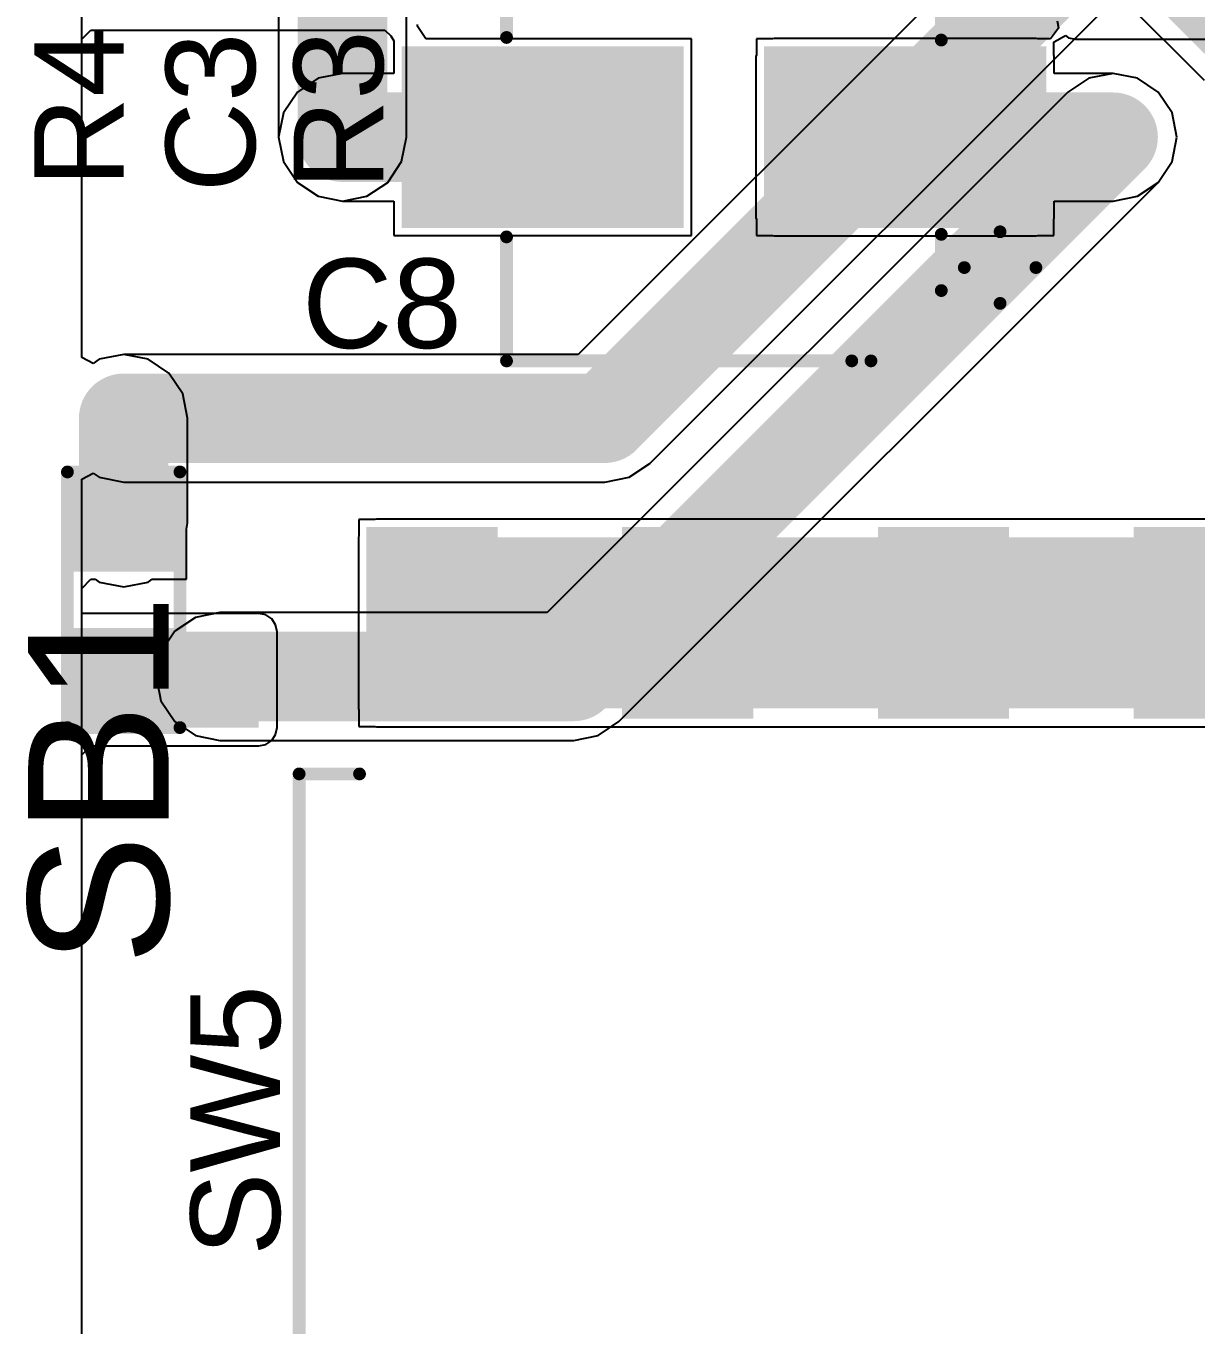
# Model space of a CAD drawing. Header units: millimetres. Extents: x -0.28 to 2.08, y -0.28 to 2.74.
# Drawn here: x -0.038 to 0.42, y 1.421 to 1.929 of the extents above; entities that cross this region are included whole.
import ezdxf

# ---------------------------------------------------------------- set-up
doc = ezdxf.new("R2010")
doc.units = ezdxf.units.MM
doc.header["$MEASUREMENT"] = 0
for name, color, linetype in [('BottomLayer', 5, 'Continuous'), ('TopLayer', 1, 'Continuous'), ('TopOverlay', 2, 'Continuous'), ('TopPaste', 8, 'Continuous'), ('TopSolder', 216, 'Continuous'), ('ViaHoleLayer', 16, 'Continuous')]:
    doc.layers.add(name, color=color, linetype=linetype)
doc.styles.add('Arial', font='arial.ttf', dxfattribs={"height": 0.2})

# ---------------------------------------------------------------- blocks, each defined once
blk = doc.blocks.new('DSIC05LS_P__12')
at = {"layer": 'TopLayer'}
for points in [[(-0.14960625, 0.22165355), (-0.14960625, 0.17834645), (-0.21653535, 0.17834645), (-0.21653535, 0.22165355)], [(0.21653545, 0.22165355), (0.21653545, 0.17834645), (0.14960635, 0.17834645), (0.14960635, 0.22165355)], [(-0.14960625, 0.12165355), (-0.14960625, 0.07834645), (-0.21653535, 0.07834645), (-0.21653535, 0.12165355)], [(0.21653545, 0.12165355), (0.21653545, 0.07834645), (0.14960635, 0.07834645), (0.14960635, 0.12165355)], [(-0.14960625, 0.02165355), (-0.14960625, -0.02165355), (-0.21653535, -0.02165355), (-0.21653535, 0.02165355)], [(0.21653545, 0.02165355), (0.21653545, -0.02165355), (0.14960635, -0.02165355), (0.14960635, 0.02165355)], [(-0.14960625, -0.07834645), (-0.14960625, -0.12165355), (-0.21653535, -0.12165355), (-0.21653535, -0.07834645)], [(0.21653545, -0.07834645), (0.21653545, -0.12165355), (0.14960635, -0.12165355), (0.14960635, -0.07834645)], [(-0.14960625, -0.17834645), (-0.14960625, -0.22165355), (-0.21653535, -0.22165355), (-0.21653535, -0.17834645)], [(0.21653545, -0.17834645), (0.21653545, -0.22165355), (0.14960635, -0.22165355), (0.14960635, -0.17834645)]]:
    blk.add_hatch(color=1, dxfattribs=at).paths.add_polyline_path(points)
at = {"layer": 'TopOverlay'}
blk.add_hatch(color=2, dxfattribs=at).paths.add_polyline_path([(-0.1439899, 0.1780001), (-0.1269899, 0.1780001), (-0.1269899, 0.2190001), (-0.1439899, 0.2190001)])
at = {"layer": 'TopPaste'}
for points in [[(-0.14960625, 0.22165355), (-0.14960625, 0.17834645), (-0.21653535, 0.17834645), (-0.21653535, 0.22165355)], [(0.21653545, 0.22165355), (0.21653545, 0.17834645), (0.14960635, 0.17834645), (0.14960635, 0.22165355)], [(-0.14960625, 0.12165355), (-0.14960625, 0.07834645), (-0.21653535, 0.07834645), (-0.21653535, 0.12165355)], [(0.21653545, 0.12165355), (0.21653545, 0.07834645), (0.14960635, 0.07834645), (0.14960635, 0.12165355)], [(-0.14960625, 0.02165355), (-0.14960625, -0.02165355), (-0.21653535, -0.02165355), (-0.21653535, 0.02165355)], [(0.21653545, 0.02165355), (0.21653545, -0.02165355), (0.14960635, -0.02165355), (0.14960635, 0.02165355)], [(-0.14960625, -0.07834645), (-0.14960625, -0.12165355), (-0.21653535, -0.12165355), (-0.21653535, -0.07834645)], [(0.21653545, -0.07834645), (0.21653545, -0.12165355), (0.14960635, -0.12165355), (0.14960635, -0.07834645)], [(-0.14960625, -0.17834645), (-0.14960625, -0.22165355), (-0.21653535, -0.22165355), (-0.21653535, -0.17834645)], [(0.21653545, -0.17834645), (0.21653545, -0.22165355), (0.14960635, -0.22165355), (0.14960635, -0.17834645)]]:
    blk.add_hatch(color=8, dxfattribs=at).paths.add_polyline_path(points)
at = {"layer": 'TopSolder'}
for points in [[(-0.14560625, 0.22565355), (-0.14560625, 0.17434645), (-0.22053535, 0.17434645), (-0.22053535, 0.22565355)], [(0.22053545, 0.22565355), (0.22053545, 0.17434645), (0.14560635, 0.17434645), (0.14560635, 0.22565355)], [(-0.14560625, 0.12565355), (-0.14560625, 0.07434645), (-0.22053535, 0.07434645), (-0.22053535, 0.12565355)], [(0.22053545, 0.12565355), (0.22053545, 0.07434645), (0.14560635, 0.07434645), (0.14560635, 0.12565355)], [(-0.14560625, 0.02565355), (-0.14560625, -0.02565355), (-0.22053535, -0.02565355), (-0.22053535, 0.02565355)], [(0.22053545, 0.02565355), (0.22053545, -0.02565355), (0.14560635, -0.02565355), (0.14560635, 0.02565355)], [(-0.14560625, -0.07434645), (-0.14560625, -0.12565355), (-0.22053535, -0.12565355), (-0.22053535, -0.07434645)], [(0.22053545, -0.07434645), (0.22053545, -0.12565355), (0.14560635, -0.12565355), (0.14560635, -0.07434645)], [(-0.14560625, -0.17434645), (-0.14560625, -0.22565355), (-0.22053535, -0.22565355), (-0.22053535, -0.17434645)], [(0.22053545, -0.17434645), (0.22053545, -0.22565355), (0.14560635, -0.22565355), (0.14560635, -0.17434645)]]:
    blk.add_hatch(color=216, dxfattribs=at).paths.add_polyline_path(points)
at = {"layer": 'TopOverlay', "const_width": 0.005}
for points in [[(0.1200787, 0.2519685), (-0.1240158, 0.2519685)], [(-0.1240158, 0.2283465), (-0.1240158, 0.2519685)], [(0.1200788, 0.2283465), (0.1200788, 0.2519685)], [(-0.228378, 0.1991575), (-0.228378, 0.2091575)], [(-0.223378, 0.2041575), (-0.228378, 0.2091575)], [(-0.228378, 0.1991575), (-0.223378, 0.2041575)], [(-0.1240158, -0.2519685), (-0.1240158, -0.2283465)], [(0.1200788, -0.2519685), (0.1200788, -0.2283465)], [(0.1200787, -0.2519685), (-0.1240158, -0.2519685)]]:
    blk.add_lwpolyline(points, dxfattribs=at)
at = {"layer": 'TopOverlay', "const_width": 0.0025}
for points in [[(-0.1252658, 0.2519685, 1), (-0.1227658, 0.2519685, 1)], [(-0.1252658, 0.2519685, 1), (-0.1227658, 0.2519685, 1)], [(0.1188287, 0.2519685, 1), (0.1213287, 0.2519685, 1)], [(0.1188288, 0.2519685, 1), (0.1213288, 0.2519685, 1)], [(-0.1252658, 0.2283465, 1), (-0.1227658, 0.2283465, 1)], [(0.1188288, 0.2283465, 1), (0.1213288, 0.2283465, 1)], [(-0.229628, 0.2091575, 1), (-0.227128, 0.2091575, 1)], [(-0.229628, 0.2091575, 1), (-0.227128, 0.2091575, 1)], [(-0.224628, 0.2041575, 1), (-0.222128, 0.2041575, 1)], [(-0.224628, 0.2041575, 1), (-0.222128, 0.2041575, 1)], [(-0.229628, 0.1991575, 1), (-0.227128, 0.1991575, 1)], [(-0.229628, 0.1991575, 1), (-0.227128, 0.1991575, 1)], [(-0.1252658, -0.2283465, 1), (-0.1227658, -0.2283465, 1)], [(0.1188288, -0.2283465, 1), (0.1213288, -0.2283465, 1)], [(-0.1252658, -0.2519685, 1), (-0.1227658, -0.2519685, 1)], [(-0.1252658, -0.2519685, 1), (-0.1227658, -0.2519685, 1)], [(0.1188287, -0.2519685, 1), (0.1213287, -0.2519685, 1)], [(0.1188288, -0.2519685, 1), (0.1213288, -0.2519685, 1)]]:
    blk.add_lwpolyline(points, format="xyb", close=True, dxfattribs=at)
blk = doc.blocks.new('S______B______18')
at = {"layer": 'TopLayer'}
for points in [[(-0.045, -0.0175), (-0.045, 0.0175), (-0.015, 0.0175), (-0.015, -0.0175)], [(0.015, -0.0175), (0.015, 0.0175), (0.045, 0.0175), (0.045, -0.0175)]]:
    blk.add_hatch(color=1, dxfattribs=at).paths.add_polyline_path(points)
at = {"layer": 'TopPaste'}
for points in [[(-0.045, -0.0175), (-0.045, 0.0175), (-0.015, 0.0175), (-0.015, -0.0175)], [(0.015, -0.0175), (0.015, 0.0175), (0.045, 0.0175), (0.045, -0.0175)]]:
    blk.add_hatch(color=8, dxfattribs=at).paths.add_polyline_path(points)
at = {"layer": 'TopSolder'}
for points in [[(-0.049, -0.0215), (-0.049, 0.0215), (-0.011, 0.0215), (-0.011, -0.0215)], [(0.011, -0.0215), (0.011, 0.0215), (0.049, 0.0215), (0.049, -0.0215)]]:
    blk.add_hatch(color=216, dxfattribs=at).paths.add_polyline_path(points)
at = {"layer": 'TopOverlay', "const_width": 0.005}
for points in [[(-0.05, -0.022), (-0.05, 0.022)], [(0.05, 0.022), (-0.05, 0.022)], [(0.05, -0.022), (0.05, 0.022)], [(0.05, -0.022), (-0.05, -0.022)]]:
    blk.add_lwpolyline(points, dxfattribs=at)
at = {"layer": 'TopOverlay', "const_width": 0.0025}
for points in [[(-0.05125, 0.022, 1), (-0.04875, 0.022, 1)], [(-0.05125, 0.022, 1), (-0.04875, 0.022, 1)], [(0.04875, 0.022, 1), (0.05125, 0.022, 1)], [(0.04875, 0.022, 1), (0.05125, 0.022, 1)], [(-0.05125, -0.022, 1), (-0.04875, -0.022, 1)], [(-0.05125, -0.022, 1), (-0.04875, -0.022, 1)], [(0.04875, -0.022, 1), (0.05125, -0.022, 1)], [(0.04875, -0.022, 1), (0.05125, -0.022, 1)]]:
    blk.add_lwpolyline(points, format="xyb", close=True, dxfattribs=at)
blk = doc.blocks.new('RVT1E100M0405__104')
at = {"layer": 'TopLayer'}
for points in [[(-0.1220472, 0.03149605), (-0.019685, 0.03149605), (-0.019685, -0.03149605), (-0.1220472, -0.03149605)], [(0.0196851, 0.03149605), (0.1220473, 0.03149605), (0.1220473, -0.03149605), (0.0196851, -0.03149605)]]:
    blk.add_hatch(color=1, dxfattribs=at).paths.add_polyline_path(points)
at = {"layer": 'TopPaste'}
for points in [[(-0.1220472, 0.03149605), (-0.019685, 0.03149605), (-0.019685, -0.03149605), (-0.1220472, -0.03149605)], [(0.0196851, 0.03149605), (0.1220473, 0.03149605), (0.1220473, -0.03149605), (0.0196851, -0.03149605)]]:
    blk.add_hatch(color=8, dxfattribs=at).paths.add_polyline_path(points)
at = {"layer": 'TopSolder'}
for points in [[(-0.1260472, 0.03549605), (-0.015685, 0.03549605), (-0.015685, -0.03549605), (-0.1260472, -0.03549605)], [(0.0156851, 0.03549605), (0.1260473, 0.03549605), (0.1260473, -0.03549605), (0.0156851, -0.03549605)]]:
    blk.add_hatch(color=216, dxfattribs=at).paths.add_polyline_path(points)
at = {"layer": 'TopOverlay', "const_width": 0.005}
for points in [[(-0.0575, 0.0875), (-0.085, 0.06)], [(-0.05, 0.0875), (-0.0575, 0.0875)], [(0.085, 0.0875), (-0.05, 0.0875)], [(0.085, 0.0875), (0.085, 0.039)], [(-0.108, 0.065), (-0.108, 0.037)], [(-0.0849999, 0.038), (-0.085, 0.06)], [(-0.094, 0.051), (-0.122, 0.051)], [(-0.0849999, -0.038), (-0.085, -0.06)], [(0.085, -0.039), (0.085, -0.0875)], [(-0.0575, -0.0875), (-0.085, -0.06)], [(-0.05, -0.0875), (-0.0575, -0.0875)], [(0.085, -0.0875), (-0.05, -0.0875)]]:
    blk.add_lwpolyline(points, dxfattribs=at)
at = {"layer": 'TopOverlay', "const_width": 0.0025}
for points in [[(-0.05875, 0.0875, 1), (-0.05625, 0.0875, 1)], [(-0.05875, 0.0875, 1), (-0.05625, 0.0875, 1)], [(-0.05125, 0.0875, 1), (-0.04875, 0.0875, 1)], [(-0.05125, 0.0875, 1), (-0.04875, 0.0875, 1)], [(0.08375, 0.0875, 1), (0.08625, 0.0875, 1)], [(0.08375, 0.0875, 1), (0.08625, 0.0875, 1)], [(-0.10925, 0.065, 1), (-0.10675, 0.065, 1)], [(-0.08625, 0.06, 1), (-0.08375, 0.06, 1)], [(-0.08625, 0.06, 1), (-0.08375, 0.06, 1)], [(-0.12325, 0.051, 1), (-0.12075, 0.051, 1)], [(-0.09525, 0.051, 1), (-0.09275, 0.051, 1)], [(0.08375, 0.039, 1), (0.08625, 0.039, 1)], [(-0.10925, 0.037, 1), (-0.10675, 0.037, 1)], [(-0.0862499, 0.038, 1), (-0.0837499, 0.038, 1)], [(-0.0862499, -0.038, 1), (-0.0837499, -0.038, 1)], [(0.08375, -0.039, 1), (0.08625, -0.039, 1)], [(-0.08625, -0.06, 1), (-0.08375, -0.06, 1)], [(-0.08625, -0.06, 1), (-0.08375, -0.06, 1)], [(-0.05875, -0.0875, 1), (-0.05625, -0.0875, 1)], [(-0.05875, -0.0875, 1), (-0.05625, -0.0875, 1)], [(-0.05125, -0.0875, 1), (-0.04875, -0.0875, 1)], [(-0.05125, -0.0875, 1), (-0.04875, -0.0875, 1)], [(0.08375, -0.0875, 1), (0.08625, -0.0875, 1)], [(0.08375, -0.0875, 1), (0.08625, -0.0875, 1)]]:
    blk.add_lwpolyline(points, format="xyb", close=True, dxfattribs=at)

msp = doc.modelspace()

# ---------------------------------------------------------------- hatches: boundary and pattern name
at = {"layer": 'BottomLayer'}
h = msp.add_hatch(color=5, dxfattribs=at)
edge = h.paths.add_edge_path()
edge.add_arc((0.0859518, 1.8859374), 0.011811, 0, 360)
h = msp.add_hatch(color=5, dxfattribs=at)
edge = h.paths.add_edge_path()
edge.add_arc((0.3872742, 1.8859374), 0.011811, 0, 360)
h = msp.add_hatch(color=5, dxfattribs=at)
edge = h.paths.add_edge_path()
edge.add_arc((0.0003769, 1.776), 0.011811, 0, 360)
h = msp.add_hatch(color=5, dxfattribs=at)
edge = h.paths.add_edge_path()
edge.add_arc((0.038, 1.675), 0.011811, 0, 360)
at = {"layer": 'TopLayer'}
for points in [[(0.2547643, 1.8544493), (0.3571265, 1.8544493), (0.3571265, 1.9174415), (0.2547643, 1.9174415)], [(0.0992918, 1.6624808), (1.8239454, 1.6624808), (1.8239454, 1.72941), (0.0992918, 1.72941)], [(-0.0196231, 1.6550006), (0.0532043, 1.6550006), (0.0532043, 1.6924808), (-0.0196231, 1.6924808)]]:
    msp.add_hatch(color=1, dxfattribs=at).paths.add_polyline_path(points)
h = msp.add_hatch(color=1, dxfattribs=at)
edge = h.paths.add_edge_path()
edge.add_arc((0.0859518, 1.8859374), 0.011811, 0, 360)
h = msp.add_hatch(color=1, dxfattribs=at)
edge = h.paths.add_edge_path()
edge.add_arc((0.3872742, 1.8859374), 0.011811, 0, 360)
h = msp.add_hatch(color=1, dxfattribs=at)
edge = h.paths.add_edge_path()
edge.add_arc((0.0003769, 1.776), 0.011811, 0, 360)
h = msp.add_hatch(color=1, dxfattribs=at)
edge = h.paths.add_edge_path()
edge.add_arc((0.038, 1.675), 0.011811, 0, 360)
at = {"layer": 'ViaHoleLayer'}
h = msp.add_hatch(color=16, dxfattribs=at)
edge = h.paths.add_edge_path()
edge.add_arc((0.0859518, 1.8859374), 0.0059055, 0, 360)
h = msp.add_hatch(color=16, dxfattribs=at)
edge = h.paths.add_edge_path()
edge.add_arc((0.3872742, 1.8859374), 0.0059055, 0, 360)
h = msp.add_hatch(color=16, dxfattribs=at)
edge = h.paths.add_edge_path()
edge.add_arc((0.0003769, 1.776), 0.0059055, 0, 360)
h = msp.add_hatch(color=16, dxfattribs=at)
edge = h.paths.add_edge_path()
edge.add_arc((0.038, 1.675), 0.0059055, 0, 360)

# ---------------------------------------------------------------- linework, layer by layer
at = {"layer": 'BottomLayer'}
for p, q in [((0.0609718, 2.2433378), (0.0609718, 1.8859374)), ((0.1109318, 1.8859374), (0.1109318, 2.2329908)), ((-0.016008, 1.7998213), (-0.0160137, 2.173389)), ((0.3717972, 1.9946335), (0.1781438, 1.80098)), ((0.2061543, 1.7583365), (0.3894607, 1.9416428)), ((0.3894607, 1.9416428), (0.4228216, 1.9082819)), ((0.3872742, 1.9109173), (0.3777147, 1.9090159)), ((0.3968336, 1.9090159), (0.3872742, 1.9109173)), ((0.3777147, 1.9090159), (0.3696107, 1.9036009)), ((0.4049377, 1.9036009), (0.3968336, 1.9090159)), ((0.3696107, 1.9036009), (0.1659898, 1.69998)), ((0.4103527, 1.8954968), (0.4049377, 1.9036009)), ((0.4122541, 1.8859374), (0.4103527, 1.8954968)), ((0.0609718, 1.8859374), (0.0628733, 1.876378)), ((0.1090303, 1.876378), (0.1109318, 1.8859374)), ((0.4103527, 1.8763779), (0.4122541, 1.8859374)), ((0.0628733, 1.876378), (0.0682883, 1.8682739)), ((0.1036153, 1.8682739), (0.1090303, 1.876378)), ((0.4049377, 1.8682739), (0.4103527, 1.8763779)), ((0.0682883, 1.8682739), (0.0763924, 1.8628589)), ((0.0955112, 1.8628589), (0.1036153, 1.8682739)), ((0.1940003, 1.6573365), (0.4049377, 1.8682739)), ((0.0763924, 1.8628589), (0.0859518, 1.8609574)), ((0.0859518, 1.8609574), (0.0955112, 1.8628589)), ((-0.0115983, 1.7974643), (-0.016008, 1.7998213)), ((-0.0091825, 1.7990785), (-0.0115983, 1.7974643)), ((0.0003769, 1.80098), (-0.0091825, 1.7990785)), ((0.1781438, 1.80098), (0.0003769, 1.80098)), ((0.1980502, 1.7529215), (0.2061543, 1.7583365)), ((-0.0160072, 1.7521782), (-0.0115976, 1.7545352)), ((-0.0115976, 1.7545352), (-0.0091825, 1.7529215)), ((-0.0159812, 0.0611346), (-0.0160072, 1.7521782)), ((-0.0091825, 1.7529215), (0.0003769, 1.75102)), ((0.0003769, 1.75102), (0.1884908, 1.75102)), ((0.1884908, 1.75102), (0.1980502, 1.7529215)), ((0.0284406, 1.6980785), (0.0203365, 1.6926635)), ((0.038, 1.69998), (0.0284406, 1.6980785)), ((0.1659898, 1.69998), (0.038, 1.69998)), ((0.0203365, 1.6926635), (0.0149215, 1.6845594)), ((0.0149215, 1.6845594), (0.01302, 1.675)), ((0.01302, 1.675), (0.0149215, 1.6654406)), ((0.0149215, 1.6654406), (0.0203365, 1.6573365)), ((0.0203365, 1.6573365), (0.0284406, 1.6519215)), ((0.1858962, 1.6519215), (0.1940003, 1.6573365)), ((0.0284406, 1.6519215), (0.038, 1.65002)), ((0.1763368, 1.65002), (0.1858962, 1.6519215)), ((0.038, 1.65002), (0.1763368, 1.65002))]:
    msp.add_line(p, q, dxfattribs=at)
at = {"layer": 'BottomLayer', "const_width": 0.035}
for points in [[(0.0859518, 1.8859374), (0.0859518, 2.2433378)], [(0.1884908, 1.776), (0.3894607, 1.9769699)], [(0.3894607, 1.9769699), (0.4404852, 1.9259454)], [(0.1763368, 1.675), (0.3872742, 1.8859374)], [(0.0003769, 1.776), (0.1884908, 1.776)], [(0.038, 1.675), (0.1763368, 1.675)]]:
    msp.add_lwpolyline(points, dxfattribs=at)
at = {"layer": 'BottomLayer', "const_width": 0.0175}
for points in [[(0.0772018, 1.8859374, 1), (0.0947018, 1.8859374, 1)], [(0.3785242, 1.8859374, 1), (0.3960242, 1.8859374, 1)], [(-0.0083731, 1.776, 1), (0.0091269, 1.776, 1)], [(0.1797408, 1.776, 1), (0.1972408, 1.776, 1)], [(0.1797408, 1.776, 1), (0.1972408, 1.776, 1)], [(0.02925, 1.675, 1), (0.04675, 1.675, 1)], [(0.1675868, 1.675, 1), (0.1850868, 1.675, 1)], [(0.1675868, 1.675, 1), (0.1850868, 1.675, 1)]]:
    msp.add_lwpolyline(points, format="xyb", close=True, dxfattribs=at)
at = {"layer": 'TopLayer'}
for p, q in [((0.3654227, 1.9314514), (0.3659658, 1.9287202)), ((-0.01601, 1.9242727), (-0.0124744, 1.9278083)), ((-0.0124744, 1.9278083), (0.1024266, 1.9278083)), ((0.1024266, 1.9278083), (0.1048636, 1.9255325)), ((0.1151615, 1.9294415), (0.1154168, 1.9300634)), ((0.1185138, 1.9244414), (0.1151615, 1.9294415)), ((0.3659602, 1.9286067), (0.3628114, 1.9244416)), ((0.3659658, 1.9287202), (0.3659602, 1.9286067)), ((-0.0160081, 1.7998212), (-0.01601, 1.9242727)), ((0.1048636, 1.9255325), (0.1060319, 1.9236575)), ((0.1060319, 1.9236575), (0.106032, 1.9229453)), ((0.106032, 1.9229453), (0.106032, 1.9109174)), ((0.2223942, 1.9244414), (0.1185138, 1.9244414)), ((0.2223942, 1.8474494), (0.2223942, 1.9244414)), ((0.2540746, 1.9244414), (0.2477643, 1.9244414)), ((0.2477643, 1.9244414), (0.2477643, 1.9181307)), ((0.2547643, 1.9245786), (0.2540746, 1.9244414)), ((0.3571265, 1.9245786), (0.2547643, 1.9245786)), ((0.3578162, 1.9244414), (0.3571265, 1.9245786)), ((0.3628114, 1.9244416), (0.3578162, 1.9244414)), ((0.3641265, 1.9181307), (0.3641267, 1.9231118)), ((0.3641267, 1.9231118), (0.364239, 1.9232209)), ((0.364239, 1.9232209), (0.3686195, 1.9256653)), ((0.3686195, 1.9256653), (0.3698286, 1.9248576)), ((0.3698286, 1.9248576), (0.3725598, 1.9243143)), ((0.3725598, 1.9243143), (0.4725598, 1.9243143)), ((0.2477643, 1.9181307), (0.2476272, 1.9174415)), ((0.2476272, 1.9174415), (0.2476272, 1.8544493)), ((0.3642636, 1.9174415), (0.3641265, 1.9181307)), ((0.3642636, 1.9109174), (0.3642636, 1.9174415)), ((0.0859518, 1.9109174), (0.0763924, 1.9090159)), ((0.106032, 1.9109174), (0.0859518, 1.9109174)), ((0.3872742, 1.9109174), (0.3642636, 1.9109174)), ((0.3968336, 1.9090159), (0.3872742, 1.9109174)), ((0.0763924, 1.9090159), (0.0682883, 1.9036009)), ((0.4049377, 1.9036009), (0.3968336, 1.9090159)), ((0.0682883, 1.9036009), (0.0628733, 1.8954968)), ((0.4103527, 1.8954968), (0.4049377, 1.9036009)), ((0.0628733, 1.8954968), (0.0609718, 1.8859374)), ((0.4122542, 1.8859374), (0.4103527, 1.8954968)), ((0.0609718, 1.8859374), (0.0628733, 1.876378)), ((0.4103527, 1.876378), (0.4122542, 1.8859374)), ((0.0628733, 1.876378), (0.0682883, 1.8682739)), ((0.4049377, 1.8682739), (0.4103527, 1.876378)), ((0.0682883, 1.8682739), (0.0763924, 1.8628589)), ((0.3968336, 1.8628589), (0.4049377, 1.8682739)), ((0.0763924, 1.8628589), (0.0859518, 1.8609574)), ((0.0859518, 1.8609574), (0.106032, 1.8609574)), ((0.106032, 1.8609574), (0.106032, 1.8474494)), ((0.3642636, 1.8544493), (0.3642636, 1.8609574)), ((0.3642636, 1.8609574), (0.3872742, 1.8609574)), ((0.3872742, 1.8609574), (0.3968336, 1.8628589)), ((0.2476272, 1.8544493), (0.2477643, 1.8537601)), ((0.2477643, 1.8537601), (0.2477643, 1.8474494)), ((0.3641265, 1.8537601), (0.3642636, 1.8544493)), ((0.3641265, 1.8474494), (0.3641265, 1.8537601)), ((0.106032, 1.8474494), (0.2223942, 1.8474494)), ((0.2477643, 1.8474494), (0.2540746, 1.8474494)), ((0.2540746, 1.8474494), (0.2547643, 1.8473122)), ((0.2547643, 1.8473122), (0.3571265, 1.8473122)), ((0.3571265, 1.8473122), (0.3578162, 1.8474494)), ((0.3578162, 1.8474494), (0.3641265, 1.8474494)), ((-0.0115984, 1.7974642), (-0.0160081, 1.7998212)), ((-0.0091825, 1.7990785), (-0.0115984, 1.7974642)), ((0.0003769, 1.80098), (-0.0091825, 1.7990785)), ((0.0099363, 1.7990785), (0.0003769, 1.80098)), ((0.0180404, 1.7936635), (0.0099363, 1.7990785)), ((0.0234554, 1.7855594), (0.0180404, 1.7936635)), ((0.0253569, 1.776), (0.0234554, 1.7855594)), ((0.0253569, 1.7350006), (0.0253569, 1.776)), ((0.0248769, 1.7325875), (0.0253569, 1.7350006)), ((0.0986021, 1.7364099), (0.0922919, 1.7364099)), ((0.0922919, 1.7364099), (0.0922919, 1.7300997)), ((0.0992918, 1.7365471), (0.0986021, 1.7364099)), ((1.5988083, 1.7365471), (0.0992918, 1.7365471)), ((0.0248769, 1.7130006), (0.0248769, 1.7325875)), ((0.0922919, 1.7300997), (0.0921547, 1.72941)), ((0.0921547, 1.72941), (0.0921547, 1.6624808)), ((-0.0160067, 1.709465), (-0.0124711, 1.7130006)), ((-0.0124711, 1.7130006), (-0.0107966, 1.7130006)), ((-0.0107966, 1.7130006), (-0.0091825, 1.7119221)), ((0.0099363, 1.7119221), (0.0115504, 1.7130006)), ((0.0115504, 1.7130006), (0.0248769, 1.7130006)), ((-0.0160066, 1.6996179), (-0.0160067, 1.709465)), ((-0.0091825, 1.7119221), (0.0003769, 1.7100206)), ((0.0003769, 1.7100206), (0.0099363, 1.7119221)), ((0.0532044, 1.6996179), (-0.0160066, 1.6996179)), ((0.0559356, 1.6990746), (0.0532044, 1.6996179)), ((0.0582511, 1.6975275), (0.0559356, 1.6990746)), ((0.0597982, 1.695212), (0.0582511, 1.6975275)), ((0.0603415, 1.6924808), (0.0597982, 1.695212)), ((0.0603415, 1.6550006), (0.0603415, 1.6924808)), ((0.0921547, 1.6624808), (0.0922919, 1.6617911)), ((0.0922919, 1.6617911), (0.0922919, 1.6554809)), ((0.0582511, 1.6499539), (0.0597982, 1.6522694)), ((0.0597982, 1.6522694), (0.0603415, 1.6550006)), ((0.0922919, 1.6554809), (0.0986021, 1.6554809)), ((0.0986021, 1.6554809), (0.0992918, 1.6553437)), ((0.0992918, 1.6553437), (1.7468083, 1.6553437)), ((-0.0160057, 1.6443279), (-0.0124701, 1.6478635)), ((-0.0124701, 1.6478635), (0.0532044, 1.6478635)), ((0.0532044, 1.6478635), (0.0559356, 1.6484068)), ((0.0559356, 1.6484068), (0.0582511, 1.6499539)), ((-0.0159814, 0.0611346), (-0.0160057, 1.6443279))]:
    msp.add_line(p, q, dxfattribs=at)
for points, const_width in [([(0.3059454, 1.8859454), (0.3059534, 1.8859374)], 0.05), ([(0.0859518, 1.8859374), (0.1642051, 1.8859374)], 0.035), ([(0.3059534, 1.8859374), (0.3872742, 1.8859374)], 0.035), ([(0.1642051, 1.8859374), (0.1642131, 1.8859454)], 0.02), ([(0.0003769, 1.7350006), (0.0003769, 1.776)], 0.035), ([(0.034, 1.672), (0.035, 1.672)], 0.02), ([(0.035, 1.672), (0.037, 1.674)], 0.02)]:
    msp.add_lwpolyline(points, dxfattribs=dict(at, const_width=const_width))
for points, const_width in [([(0.2934454, 1.8859454, 1), (0.3184454, 1.8859454, 1)], 0.025), ([(0.2934534, 1.8859374, 1), (0.3184534, 1.8859374, 1)], 0.025), ([(0.0772018, 1.8859374, 1), (0.0947018, 1.8859374, 1)], 0.0175), ([(0.1554551, 1.8859374, 1), (0.1729551, 1.8859374, 1)], 0.0175), ([(0.2972034, 1.8859374, 1), (0.3147034, 1.8859374, 1)], 0.0175), ([(0.3785242, 1.8859374, 1), (0.3960242, 1.8859374, 1)], 0.0175), ([(0.1592051, 1.8859374, 1), (0.1692051, 1.8859374, 1)], 0.01), ([(0.1592131, 1.8859454, 1), (0.1692131, 1.8859454, 1)], 0.01), ([(-0.0083731, 1.776, 1), (0.0091269, 1.776, 1)], 0.0175), ([(-0.0083731, 1.7350006, 1), (0.0091269, 1.7350006, 1)], 0.0175), ([(0.029, 1.672, 1), (0.039, 1.672, 1)], 0.01), ([(0.03, 1.672, 1), (0.04, 1.672, 1)], 0.01), ([(0.03, 1.672, 1), (0.04, 1.672, 1)], 0.01), ([(0.032, 1.674, 1), (0.042, 1.674, 1)], 0.01)]:
    msp.add_lwpolyline(points, format="xyb", close=True, dxfattribs=dict(at, const_width=const_width))

# ---------------------------------------------------------------- block references
for name, p, rotation in [('RVT1E100M0405__104', (0.2350793, 1.8859454), 180), ('S______B______18', (0.0003769, 1.7050006), 270), ('DSIC05LS_P__12', (0.3209454, 1.5128746), 270)]:
    msp.add_blockref(name, p, dxfattribs=dict(rotation=rotation))

# ---------------------------------------------------------------- texts
at = {"layer": 'TopOverlay', "style": 'Arial'}
for s, height, p in [('R4', 0.035, (0.0003769, 1.8663546)), ('C3', 0.035, (0.0518054, 1.8643718)), ('R3', 0.035, (0.1018661, 1.8652822)), ('SB1', 0.055, (0.0179904, 1.5619325)), ('SW5', 0.035, (0.0614943, 1.4483484))]:
    msp.add_text(s, height=height, rotation=90, dxfattribs=at).set_placement(p)
msp.add_text('C8', height=0.035, dxfattribs=at).set_placement((0.0701346, 1.8034506))

doc.saveas('drawing.dxf')
